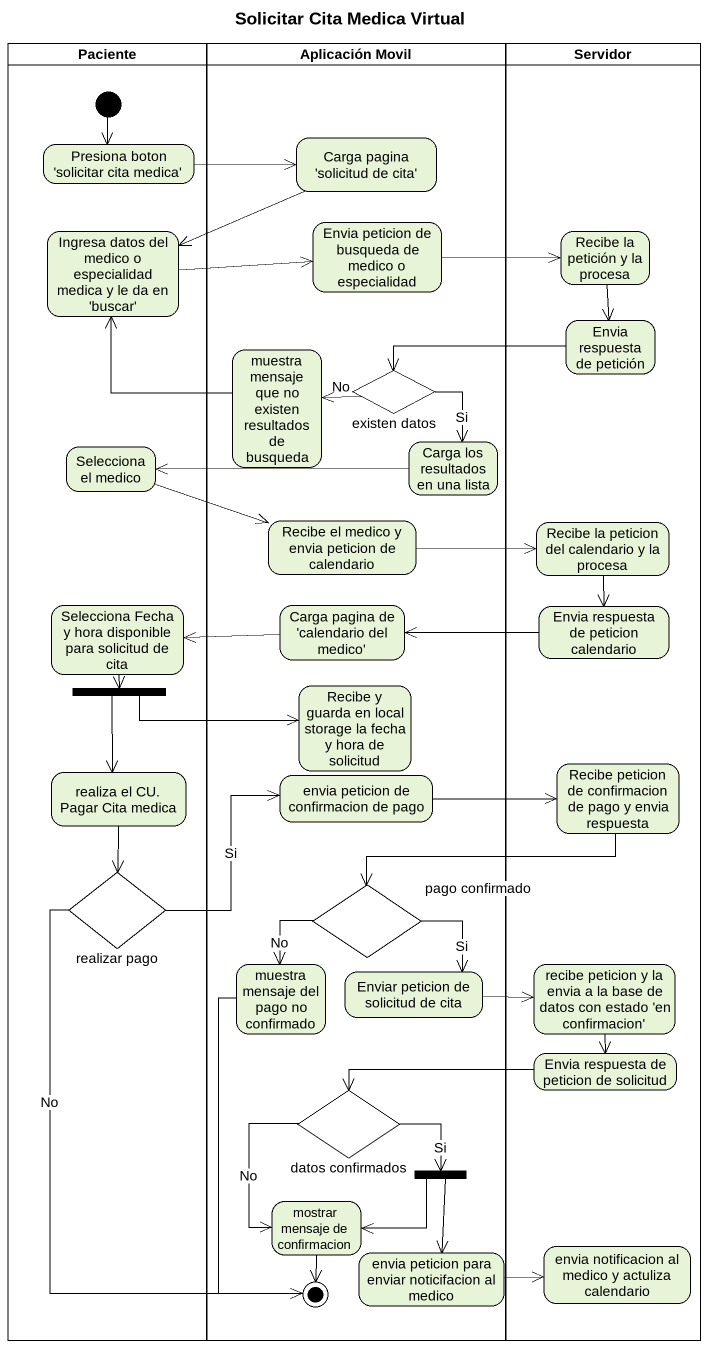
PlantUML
@startuml
title Solicitar Cita Medica Virtual
hide empty description
state Paciente <<partition>> {
  state "Presiona boton 'solicitar cita medica'" as Presiona_boton_solicitar
  state "Ingresa datos del medico o especialidad medica y le da en 'buscar'" as Ingresa_datos_del_medico_o
  state "Selecciona el medico" as Selecciona_el_medico
  state "Selecciona Fecha y hora disponible para solicitud de cita" as Selecciona_Fecha_y_hora
  state fork1 <<fork>>
  state "realiza el CU. Pagar Cita medica" as realiza_el_CU_Pagar_Cita
  state "realizar pago" as realizar_pago <<choice>>
  [*] --> Presiona_boton_solicitar
}
state "Aplicación Movil" as Aplicación_Movil <<partition>> {
  state "Carga pagina 'solicitud de cita'" as Carga_pagina_solicitud_de
  state "Envia peticion de busqueda de medico o especialidad" as Envia_peticion_de_busqueda
  state "muestra mensaje que no existen resultados de busqueda" as muestra_mensaje_que_no
  state "existen datos" as existen_datos <<choice>>
  state "Carga los resultados en una lista" as Carga_los_resultados_en_una
  state "Recibe el medico y envia peticion de calendario" as Recibe_el_medico_y_envia
  state "Carga pagina de 'calendario del medico'" as Carga_pagina_de_calendario
  state "Recibe y guarda en local storage la fecha y hora de solicitud" as Recibe_y_guarda_en_local
  state "envia peticion de confirmacion de pago" as envia_peticion_de
  state "pago confirmado" as pago_confirmado <<choice>>
  state "muestra mensaje del pago no confirmado" as muestra_mensaje_del_pago_no
  state "Enviar peticion de solicitud de cita" as Enviar_peticion_de
  state "datos confirmados" as datos_confirmados <<choice>>
  state fork2 <<fork>>
  state "mostrar mensaje de confirmacion" as mostrar_mensaje_de
  state final1 <<end>>
  state "envia peticion para enviar noticifacion al medico" as envia_peticion_para_enviar
}
state Servidor <<partition>> {
  state "Recibe la petición y la procesa" as Recibe_la_petición_y_la
  state "Envia respuesta de petición" as Envia_respuesta_de_petición
  state "Recibe la peticion del calendario y la procesa" as Recibe_la_peticion_del
  state "Envia respuesta de peticion calendario" as Envia_respuesta_de_peticion
  state "Recibe peticion de confirmacion de pago y envia respuesta" as Recibe_peticion_de
  state "recibe peticion y la envia a la base de datos con estado 'en confirmacion'" as recibe_peticion_y_la_envia
  state "Envia respuesta de peticion de solicitud" as Envia_respuesta_de_peticion_2
  state "envia notificacion al medico y actuliza calendario" as envia_notificacion_al
}
Presiona_boton_solicitar -right-> Carga_pagina_solicitud_de
Carga_pagina_solicitud_de -left-> Ingresa_datos_del_medico_o
Ingresa_datos_del_medico_o -right-> Envia_peticion_de_busqueda
Envia_peticion_de_busqueda -right-> Recibe_la_petición_y_la
Recibe_la_petición_y_la --> Envia_respuesta_de_petición
Envia_respuesta_de_petición -left-> existen_datos
muestra_mensaje_que_no -up-> Ingresa_datos_del_medico_o
existen_datos -left-> muestra_mensaje_que_no : No
existen_datos --> Carga_los_resultados_en_una : Si
Selecciona_el_medico -right-> Recibe_el_medico_y_envia
Carga_los_resultados_en_una -left-> Selecciona_el_medico
Recibe_el_medico_y_envia -right-> Recibe_la_peticion_del
Recibe_la_peticion_del --> Envia_respuesta_de_peticion
Selecciona_Fecha_y_hora --> fork1
Carga_pagina_de_calendario -left-> Selecciona_Fecha_y_hora
Envia_respuesta_de_peticion -left-> Carga_pagina_de_calendario
fork1 -right-> Recibe_y_guarda_en_local
fork1 --> realiza_el_CU_Pagar_Cita
realiza_el_CU_Pagar_Cita --> realizar_pago
envia_peticion_de -right-> Recibe_peticion_de
Recibe_peticion_de -left-> pago_confirmado
realizar_pago -right-> envia_peticion_de : Si
realizar_pago --> final1 : No
pago_confirmado --> muestra_mensaje_del_pago_no : No
pago_confirmado --> Enviar_peticion_de : Si
muestra_mensaje_del_pago_no --> final1
Enviar_peticion_de -right-> recibe_peticion_y_la_envia
recibe_peticion_y_la_envia --> Envia_respuesta_de_peticion_2
Envia_respuesta_de_peticion_2 -left-> datos_confirmados
datos_confirmados -right-> fork2 : Si
datos_confirmados --> mostrar_mensaje_de : No
fork2 -left-> mostrar_mensaje_de
fork2 --> envia_peticion_para_enviar
mostrar_mensaje_de --> final1
envia_peticion_para_enviar -right-> envia_notificacion_al
@enduml
